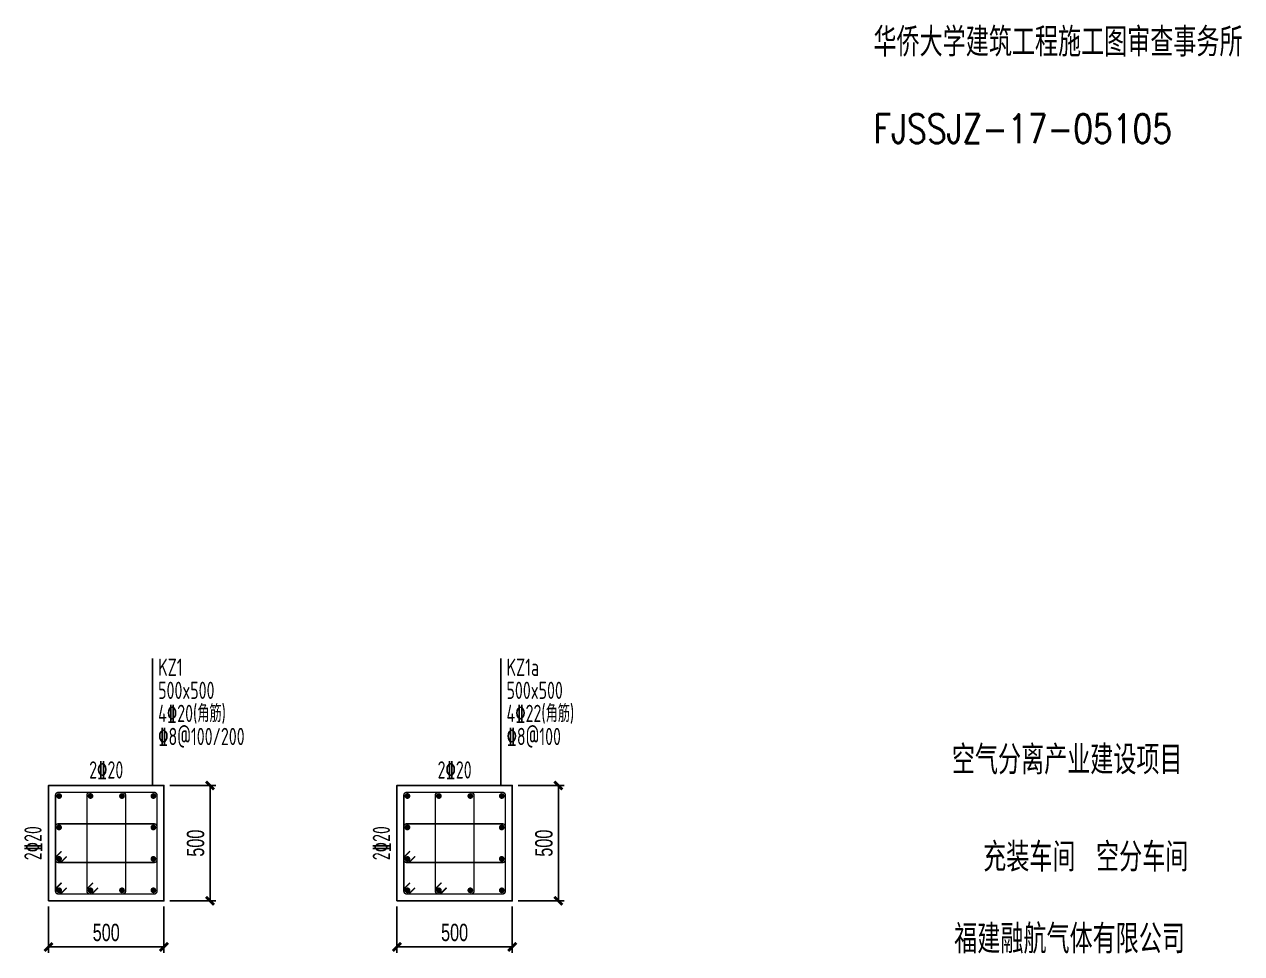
# Model space of a CAD drawing. Extents: x -21254 to 860439, y -324318 to 454338.
# Drawn here: x 495803 to 516909, y -142164 to -126052 of the extents above; entities that cross this region are included whole.
import ezdxf
from ezdxf.enums import TextEntityAlignment as Align

# ---------------------------------------------------------------- set-up
doc = ezdxf.new("R2010")
doc.units = 0
doc.header["$LTSCALE"] = 1000
doc.header["$MEASUREMENT"] = 0
doc.layers.get('0').update_dxf_attribs({"linetype": 'CONTINUOUS'})
doc.layers.get('Defpoints').update_dxf_attribs({"linetype": 'CONTINUOUS', "lineweight": 5})
for name, color, linetype in [('DIMENSION', 3, 'CONTINUOUS'), ('link', 6, 'CONTINUOUS'), ('outline', 7, 'CONTINUOUS'), ('REIN', 1, 'CONTINUOUS'), ('z-计算配筋', 7, 'CONTINUOUS'), ('z-详图标注', 3, 'CONTINUOUS')]:
    doc.layers.add(name, color=color, linetype=linetype)
doc.layers.add('PUB_TEXT', color=7, linetype='CONTINUOUS', lineweight=5)
doc.styles.add('_HZTXT', font='TXT', dxfattribs={"width": 0.8, "bigfont": 'HZTXT'})
doc.styles.add('BW_Dim', font='Bweng.shx', dxfattribs={"width": 0.7, "bigfont": 'hztxt.shx'})
doc.styles.add('BW_Rein', font='Tssdeng.shx', dxfattribs={"width": 0.7, "bigfont": 'hztxt.shx'})
doc.dimstyles.new('Cyz_25_100', dxfattribs={"dimtxt": 300, "dimasz": 100, "dimexe": 100, "dimexo": 100, "dimgap": 100, "dimtad": 1, "dimdec": 0, "dimlfac": 0.25, "dimzin": 0, "dimdsep": 46, "dimtxsty": 'BW_Dim', "dimblk": '_bwk', "dimcen": 0, "dimclrt": 7, "dimadec": 0, "dimazin": 0, "dimtfac": 1, "dimtdec": 0, "dimtix": 1, "dimtmove": 2, "dimatfit": 0, "dimfxl": 1, "dimtolj": 1, "dimtzin": 0, "dimarcsym": 0})

# ---------------------------------------------------------------- blocks, each defined once
blk = doc.blocks.new('_bwk')
blk.add_line((-1, 0), (0, 0))
blk.add_lwpolyline([(-0.7, -0.7, 0.5, 0.5, 0), (0.7, 0.7, 0.5, 0.5, 0)], format="xyseb")
blk = doc.blocks.new('*D1254')
at = {"layer": 'Defpoints', "color": 0, "transparency": 16777216}
for p in [(498223, -139248), (499023, -139248), (498223, -141248)]:
    blk.add_point(p, dxfattribs=at)
at = {"layer": 'z-详图标注', "color": 0, "lineweight": -2, "transparency": 16777216}
for p, q in [((498323, -139248), (499123, -139248)), ((499023, -141148), (499023, -139348)), ((498323, -141248), (499123, -141248))]:
    blk.add_line(p, q, dxfattribs=at)
at = {"layer": 'z-详图标注', "color": 0, "lineweight": -2, "transparency": 16777216, "xscale": 100, "yscale": 100, "zscale": 100}
for p, rotation in [((499023, -139248), 90), ((499023, -141248), 270)]:
    blk.add_blockref('_bwk', p, dxfattribs=dict(at, rotation=rotation))
at = {"layer": 'z-详图标注', "color": 7, "transparency": 16777216, "insert": (498773, -140248), "char_height": 300, "attachment_point": 5, "rotation": 90, "style": 'BW_Dim'}
blk.add_mtext('\\A1;500', dxfattribs=at)
blk = doc.blocks.new('*D1255')
at = {"layer": 'Defpoints', "color": 0, "transparency": 16777216}
for p in [(496223, -141248), (498223, -141248), (498223, -142048)]:
    blk.add_point(p, dxfattribs=at)
at = {"layer": 'z-详图标注', "color": 0, "lineweight": -2, "transparency": 16777216}
for p, q in [((496223, -141348), (496223, -142148)), ((498223, -141348), (498223, -142148)), ((496323, -142048), (498123, -142048))]:
    blk.add_line(p, q, dxfattribs=at)
at = {"layer": 'z-详图标注', "color": 0, "lineweight": -2, "transparency": 16777216, "xscale": 100, "yscale": 100, "zscale": 100, "rotation": 180}
blk.add_blockref('_bwk', (496223, -142048), dxfattribs=at)
at = {"layer": 'z-详图标注', "color": 0, "lineweight": -2, "transparency": 16777216, "xscale": 100, "yscale": 100, "zscale": 100}
blk.add_blockref('_bwk', (498223, -142048), dxfattribs=at)
at = {"layer": 'z-详图标注', "color": 7, "transparency": 16777216, "insert": (497223, -141798), "char_height": 300, "attachment_point": 5, "style": 'BW_Dim'}
blk.add_mtext('\\A1;500', dxfattribs=at)
blk = doc.blocks.new('*D1256')
at = {"layer": 'Defpoints', "color": 0, "transparency": 16777216}
for p in [(504263, -139248), (505063, -139248), (504263, -141248)]:
    blk.add_point(p, dxfattribs=at)
at = {"layer": 'z-详图标注', "color": 0, "lineweight": -2, "transparency": 16777216}
for p, q in [((504363, -139248), (505163, -139248)), ((505063, -141148), (505063, -139348)), ((504363, -141248), (505163, -141248))]:
    blk.add_line(p, q, dxfattribs=at)
at = {"layer": 'z-详图标注', "color": 0, "lineweight": -2, "transparency": 16777216, "xscale": 100, "yscale": 100, "zscale": 100}
for p, rotation in [((505063, -139248), 90), ((505063, -141248), 270)]:
    blk.add_blockref('_bwk', p, dxfattribs=dict(at, rotation=rotation))
at = {"layer": 'z-详图标注', "color": 7, "transparency": 16777216, "insert": (504813, -140248), "char_height": 300, "attachment_point": 5, "rotation": 90, "style": 'BW_Dim'}
blk.add_mtext('\\A1;500', dxfattribs=at)
blk = doc.blocks.new('*D1257')
at = {"layer": 'Defpoints', "color": 0, "transparency": 16777216}
for p in [(502263, -141248), (504263, -141248), (504263, -142048)]:
    blk.add_point(p, dxfattribs=at)
at = {"layer": 'z-详图标注', "color": 0, "lineweight": -2, "transparency": 16777216}
for p, q in [((502263, -141348), (502263, -142148)), ((504263, -141348), (504263, -142148)), ((502363, -142048), (504163, -142048))]:
    blk.add_line(p, q, dxfattribs=at)
at = {"layer": 'z-详图标注', "color": 0, "lineweight": -2, "transparency": 16777216, "xscale": 100, "yscale": 100, "zscale": 100, "rotation": 180}
blk.add_blockref('_bwk', (502263, -142048), dxfattribs=at)
at = {"layer": 'z-详图标注', "color": 0, "lineweight": -2, "transparency": 16777216, "xscale": 100, "yscale": 100, "zscale": 100}
blk.add_blockref('_bwk', (504263, -142048), dxfattribs=at)
at = {"layer": 'z-详图标注', "color": 7, "transparency": 16777216, "insert": (503263, -141798), "char_height": 300, "attachment_point": 5, "style": 'BW_Dim'}
blk.add_mtext('\\A1;500', dxfattribs=at)
blk = doc.blocks.new('BW-43173463', base_point=(31169, 16389))
at = {"layer": 'PUB_TEXT', "style": '_HZTXT', "width": 0.8}
for s, p in [('华侨大学建筑工程施工图审查事务所', (29782, 44088)), ('FJSSJZ-17-05105', (29782, 42588)), ('空气分离产业建设项目', (31141, 31643)), ('福建融航气体有限公司', (31182, 28538))]:
    blk.add_text(s, height=500, dxfattribs=at).set_placement(p)

msp = doc.modelspace()

# ---------------------------------------------------------------- linework, layer by layer
at = {"layer": 'link', "color": 1, "const_width": 25}
for points in [[(496537.41, -141022.283), (496445.487, -141114.207, -0.198912367), (496411.545, -141128.266), (496391.039, -141128.266, -0.414213562), (496343.039, -141080.266), (496343.039, -139416.266, -0.414213562), (496391.039, -139368.266), (498055.039, -139368.266, -0.414213562), (498103.039, -139416.266), (498103.039, -141080.266, -0.414213562), (498055.039, -141128.266), (496391.039, -141128.266, -0.414213562), (496343.039, -141080.266), (496343.039, -141059.76, -0.198912367), (496357.098, -141025.819), (496449.022, -140933.895)], [(502577.647, -141022.283), (502485.723, -141114.207, -0.198912367), (502451.782, -141128.266), (502431.275, -141128.266, -0.414213562), (502383.275, -141080.266), (502383.275, -139416.266, -0.414213562), (502431.275, -139368.266), (504095.275, -139368.266, -0.414213562), (504143.275, -139416.266), (504143.275, -141080.266, -0.414213562), (504095.275, -141128.266), (502431.275, -141128.266, -0.414213562), (502383.275, -141080.266), (502383.275, -141059.76, -0.198912367), (502397.334, -141025.819), (502489.258, -140933.895)]]:
    msp.add_lwpolyline(points, format="xyb", dxfattribs=at)
at = {"layer": 'link', "const_width": 25}
for points in [[(497082.41, -141022.283), (496990.487, -141114.207, -0.198912367), (496956.545, -141128.266), (496936.039, -141128.266, -0.414213562), (496888.039, -141080.266), (496888.039, -139416.266, -0.414213562), (496936.039, -139368.266), (497510.039, -139368.266, -0.414213562), (497558.039, -139416.266), (497558.039, -141080.266, -0.414213562), (497510.039, -141128.266), (496936.039, -141128.266, -0.414213562), (496888.039, -141080.266), (496888.039, -141059.76, -0.198912367), (496902.098, -141025.819), (496994.022, -140933.895)], [(503122.647, -141022.283), (503030.723, -141114.207, -0.198912367), (502996.782, -141128.266), (502976.275, -141128.266, -0.414213562), (502928.275, -141080.266), (502928.275, -139416.266, -0.414213562), (502976.275, -139368.266), (503550.275, -139368.266, -0.414213562), (503598.275, -139416.266), (503598.275, -141080.266, -0.414213562), (503550.275, -141128.266), (502976.275, -141128.266, -0.414213562), (502928.275, -141080.266), (502928.275, -141059.76, -0.198912367), (502942.334, -141025.819), (503034.258, -140933.895)], [(496449.022, -140388.895), (496357.098, -140480.819, 0.198912367), (496343.039, -140514.76), (496343.039, -140535.266, 0.414213562), (496391.039, -140583.266), (498055.039, -140583.266, 0.414213562), (498103.039, -140535.266), (498103.039, -139961.266, 0.414213562), (498055.039, -139913.266), (496391.039, -139913.266, 0.414213562), (496343.039, -139961.266), (496343.039, -140535.266, 0.414213562), (496391.039, -140583.266), (496411.545, -140583.266, 0.198912367), (496445.487, -140569.207), (496537.41, -140477.283)], [(502489.258, -140388.895), (502397.334, -140480.819, 0.198912367), (502383.275, -140514.76), (502383.275, -140535.266, 0.414213562), (502431.275, -140583.266), (504095.275, -140583.266, 0.414213562), (504143.275, -140535.266), (504143.275, -139961.266, 0.414213562), (504095.275, -139913.266), (502431.275, -139913.266, 0.414213562), (502383.275, -139961.266), (502383.275, -140535.266, 0.414213562), (502431.275, -140583.266), (502451.782, -140583.266, 0.198912367), (502485.723, -140569.207), (502577.647, -140477.283)]]:
    msp.add_lwpolyline(points, format="xyb", dxfattribs=at)
at = {"layer": 'outline'}
for points in [[(496223.039, -141248.266), (498223.039, -141248.266), (498223.039, -139248.266), (496223.039, -139248.266)], [(502263.275, -141248.266), (504263.275, -141248.266), (504263.275, -139248.266), (502263.275, -139248.266)]]:
    msp.add_lwpolyline(points, close=True, dxfattribs=at)
at = {"layer": 'REIN', "const_width": 50}
for points in [[(496380.539, -139430.766, 1), (496430.539, -139430.766, 1)], [(496925.539, -139430.766, 1), (496975.539, -139430.766, 1)], [(497470.539, -139430.766, 1), (497520.539, -139430.766, 1)], [(498015.539, -139430.766, 1), (498065.539, -139430.766, 1)], [(502420.775, -139430.766, 1), (502470.775, -139430.766, 1)], [(502965.775, -139430.766, 1), (503015.775, -139430.766, 1)], [(503510.775, -139430.766, 1), (503560.775, -139430.766, 1)], [(504055.775, -139430.766, 1), (504105.775, -139430.766, 1)], [(496380.539, -139975.766, 1), (496430.539, -139975.766, 1)], [(498015.539, -139975.766, 1), (498065.539, -139975.766, 1)], [(502420.775, -139975.766, 1), (502470.775, -139975.766, 1)], [(504055.775, -139975.766, 1), (504105.775, -139975.766, 1)], [(496380.539, -140520.766, 1), (496430.539, -140520.766, 1)], [(498015.539, -140520.766, 1), (498065.539, -140520.766, 1)], [(502420.775, -140520.766, 1), (502470.775, -140520.766, 1)], [(504055.775, -140520.766, 1), (504105.775, -140520.766, 1)], [(496380.539, -141065.766, 1), (496430.539, -141065.766, 1)], [(496925.539, -141065.766, 1), (496975.539, -141065.766, 1)], [(497470.539, -141065.766, 1), (497520.539, -141065.766, 1)], [(498015.539, -141065.766, 1), (498065.539, -141065.766, 1)], [(502420.775, -141065.766, 1), (502470.775, -141065.766, 1)], [(502965.775, -141065.766, 1), (503015.775, -141065.766, 1)], [(503510.775, -141065.766, 1), (503560.775, -141065.766, 1)], [(504055.775, -141065.766, 1), (504105.775, -141065.766, 1)]]:
    msp.add_lwpolyline(points, format="xyb", close=True, dxfattribs=at)
at = {"layer": 'z-计算配筋'}
for p, q in [((498023.039, -139248.266), (498023.039, -137048.266)), ((504063.275, -139248.266), (504063.275, -137048.266))]:
    msp.add_line(p, q, dxfattribs=at)

# ---------------------------------------------------------------- block references
at = {"layer": 'DIMENSION'}
msp.add_blockref('BW-43173463', (511912.79, -154308.777), dxfattribs=at)

# ---------------------------------------------------------------- texts
at = {"layer": 'PUB_TEXT', "color": 2, "style": '_HZTXT', "width": 0.8}
msp.add_text('充装车间 空分车间', height=500, dxfattribs=at).set_placement((512428.659, -140740.637))
at = {"layer": 'z-计算配筋', "style": 'BW_Rein', "width": 0.7}
for s, p in [('KZ1', (498123.039, -137348.266)), ('KZ1a', (504163.275, -137348.266)), ('500x500', (498123.039, -137748.266)), ('500x500', (504163.275, -137748.266)), ('4%%13220(角筋)', (498123.039, -138148.266)), ('4%%13222(角筋)', (504163.275, -138148.266)), ('%%1328@100/200', (498123.039, -138548.266)), ('%%1328@100', (504163.275, -138548.266))]:
    msp.add_text(s, height=300, dxfattribs=at).set_placement(p)
for p in [(497223.039, -139128.266), (503263.275, -139128.266)]:
    msp.add_text('2%%13220', height=300, dxfattribs=at).set_placement(p, align=Align.CENTER)
for p in [(496103.039, -140248.266), (502143.275, -140248.266)]:
    msp.add_text('2%%13220', height=300, rotation=90, dxfattribs=at).set_placement(p, align=Align.CENTER)

# ---------------------------------------------------------------- dimensions: what is measured, and where the dimension line sits
at = {"layer": 'z-详图标注'}
for base, p1, p2, picture, middle in [((499023.039, -139248.266), (498223.039, -141248.266), (498223.039, -139248.266), '*D1254', (498773.039, -140248.266)), ((505063.275, -139248.266), (504263.275, -141248.266), (504263.275, -139248.266), '*D1256', (504813.275, -140248.266))]:
    dim = msp.add_linear_dim(base=base, p1=p1, p2=p2, angle=90, dimstyle='Cyz_25_100', dxfattribs=at)
    dim.commit()
    dim.dimension.update_dxf_attribs({"geometry": picture, "text_midpoint": middle})
for base, p1, p2, picture, middle in [((498223.039, -142048.266), (496223.039, -141248.266), (498223.039, -141248.266), '*D1255', (497223.039, -141798.266)), ((504263.275, -142048.266), (502263.275, -141248.266), (504263.275, -141248.266), '*D1257', (503263.275, -141798.266))]:
    dim = msp.add_linear_dim(base=base, p1=p1, p2=p2, dimstyle='Cyz_25_100', dxfattribs=at)
    dim.commit()
    dim.dimension.update_dxf_attribs({"geometry": picture, "text_midpoint": middle})

doc.saveas('drawing.dxf')
